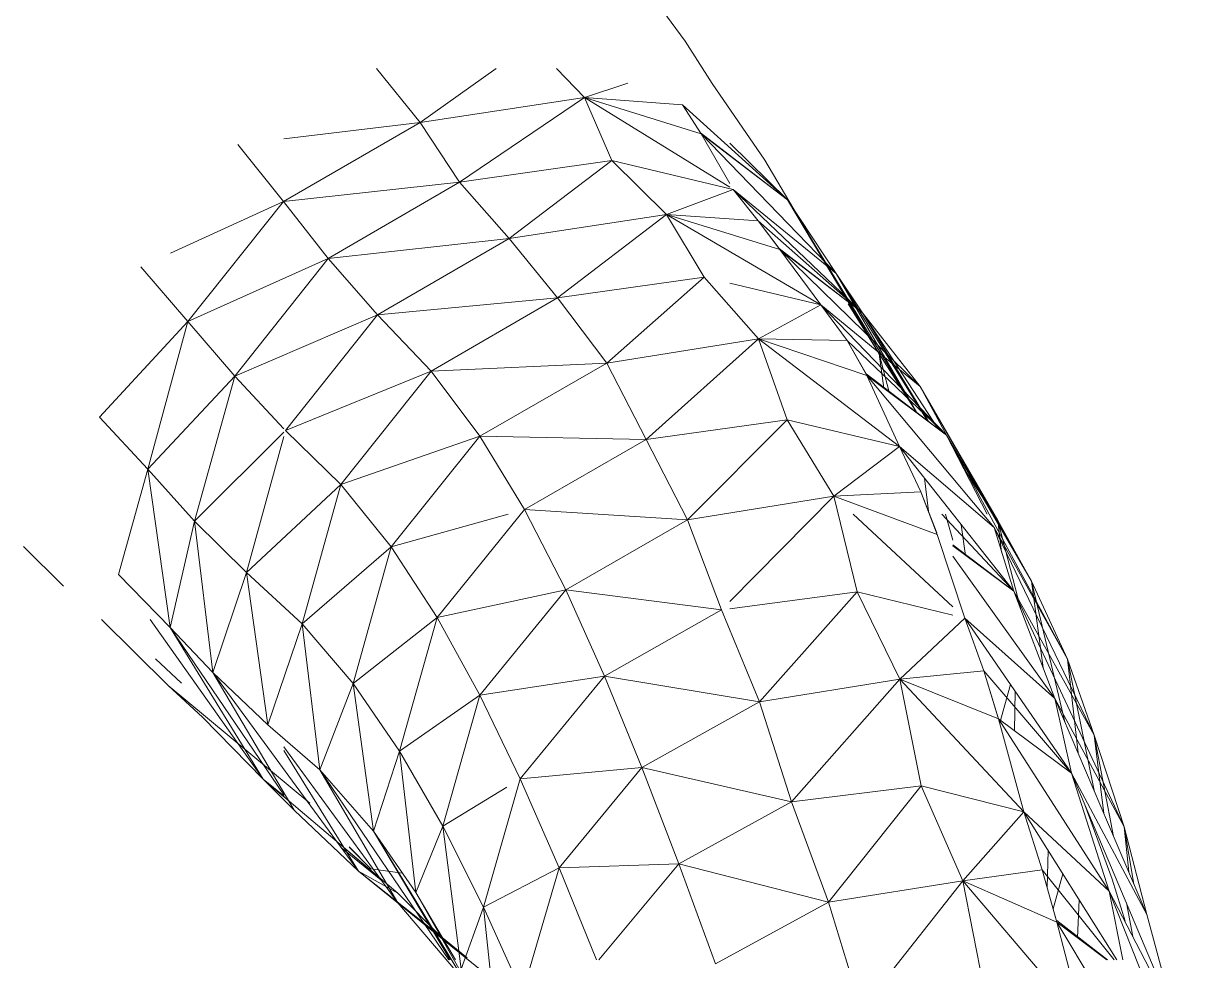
# Model space of a CAD drawing. Header units: millimetres. Extents: x -8591 to 7092, y -1621 to 14390.
# Drawn here: x -4462.06 to -4414.05, y 2594.61 to 2632.96 of the extents above; entities that cross this region are included whole.
import ezdxf

# ---------------------------------------------------------------- set-up
doc = ezdxf.new("R2010")
doc.units = ezdxf.units.MM
doc.layers.add('G-IMPT', color=8, linetype='Continuous', lineweight=9)
doc.layers.add('I-FURN', color=30, linetype='Continuous', lineweight=9)

# ---------------------------------------------------------------- blocks, each defined once
blk = doc.blocks.new('Artificial banana plant 1500mm - Family 4__C1-728657-Begane grond')
at = {"layer": 'G-IMPT'}
for p, q in [((-24.598, -21.384), (-22.218, -24.637)), ((-22.218, -24.637), (-21.118, -26.37)), ((-22.218, -24.637), (-21.118, -26.37)), ((-34.848, -25.751), (-33.068, -27.966)), ((-34.848, -25.751), (-33.068, -27.966)), ((-29.958, -25.751), (-33.068, -27.966)), ((-29.958, -25.751), (-33.068, -27.966)), ((-29.958, -25.751), (-33.068, -27.966)), ((-26.338, -26.946), (-27.484, -25.751)), ((-27.484, -25.751), (-26.338, -26.946)), ((-27.484, -25.751), (-26.338, -26.946)), ((-24.568, -26.354), (-26.338, -26.946)), ((-24.568, -26.354), (-26.338, -26.946)), ((-21.118, -26.37), (-18.958, -29.505)), ((-26.338, -26.946), (-33.068, -27.966)), ((-33.068, -27.966), (-26.338, -26.946)), ((-33.068, -27.966), (-26.338, -26.946)), ((-26.338, -26.946), (-31.458, -30.4)), ((-26.338, -26.946), (-31.458, -30.4)), ((-26.338, -26.946), (-31.458, -30.4)), ((-26.338, -26.946), (-20.392, -30.617)), ((-22.328, -27.237), (-26.338, -26.946)), ((-26.338, -26.946), (-21.568, -28.435)), ((-26.338, -26.946), (-20.392, -30.617)), ((-26.338, -26.946), (-25.218, -29.524)), ((-26.338, -26.946), (-25.218, -29.524)), ((-26.338, -26.946), (-20.392, -30.617)), ((-26.338, -26.946), (-22.328, -27.237)), ((-26.338, -26.946), (-21.568, -28.435)), ((-22.328, -27.237), (-21.568, -28.435)), ((-22.328, -27.237), (-21.598, -28.388)), ((-18.028, -31.133), (-22.328, -27.237)), ((-22.328, -27.237), (-21.568, -28.435)), ((-22.328, -27.237), (-21.598, -28.388)), ((-18.028, -31.133), (-22.328, -27.237)), ((-33.068, -27.966), (-38.658, -31.2)), ((-33.068, -27.966), (-38.658, -31.2)), ((-33.068, -27.966), (-38.658, -31.2)), ((-38.645, -28.64), (-33.068, -27.966)), ((-38.645, -28.64), (-33.068, -27.966)), ((-38.645, -28.64), (-33.068, -27.966)), ((-33.068, -27.966), (-31.458, -30.4)), ((-33.068, -27.966), (-31.458, -30.4)), ((-21.568, -28.435), (-21.598, -28.388)), ((-18.028, -31.133), (-21.598, -28.388)), ((-21.568, -28.435), (-21.598, -28.388)), ((-18.028, -31.133), (-21.598, -28.388)), ((-18.028, -31.133), (-21.568, -28.435)), ((-16.038, -34.148), (-21.568, -28.435)), ((-21.568, -28.435), (-20.392, -30.458)), ((-18.028, -31.133), (-21.568, -28.435)), ((-16.038, -34.148), (-21.568, -28.435)), ((-20.392, -30.458), (-21.568, -28.435)), ((-40.528, -28.867), (-38.658, -31.2)), ((-40.528, -28.867), (-38.658, -31.2)), ((-40.528, -28.867), (-38.658, -31.2)), ((-20.392, -28.81), (-18.028, -31.133)), ((-20.392, -28.81), (-18.028, -31.133)), ((-31.458, -30.4), (-25.218, -29.524)), ((-25.218, -29.524), (-31.458, -30.4)), ((-25.218, -29.524), (-31.458, -30.4)), ((-25.218, -29.524), (-29.418, -32.718)), ((-25.218, -29.524), (-29.418, -32.718)), ((-25.218, -29.524), (-29.418, -32.718)), ((-20.248, -30.707), (-25.218, -29.524)), ((-22.988, -31.728), (-25.218, -29.524)), ((-25.218, -29.524), (-20.248, -30.707)), ((-25.218, -29.524), (-22.988, -31.728)), ((-25.218, -29.524), (-20.248, -30.707)), ((-25.218, -29.524), (-22.988, -31.728)), ((-18.958, -29.505), (-14.278, -37.43)), ((-18.958, -29.505), (-14.278, -37.43)), ((-38.658, -31.2), (-31.458, -30.4)), ((-38.658, -31.2), (-31.458, -30.4)), ((-38.658, -31.2), (-31.458, -30.4)), ((-31.458, -30.4), (-36.828, -33.533)), ((-31.458, -30.4), (-36.828, -33.533)), ((-31.458, -30.4), (-36.828, -33.533)), ((-31.458, -30.4), (-29.418, -32.718)), ((-31.458, -30.4), (-29.418, -32.718)), ((-20.248, -30.707), (-22.988, -31.728)), ((-20.248, -30.707), (-22.988, -31.728)), ((-16.038, -34.148), (-20.248, -30.707)), ((-20.248, -30.707), (-14.958, -35.756)), ((-20.248, -30.707), (-19.228, -31.99)), ((-16.038, -34.148), (-20.248, -30.707)), ((-20.248, -30.707), (-14.958, -35.756)), ((-20.248, -30.707), (-19.228, -31.99)), ((-43.284, -33.315), (-38.658, -31.2)), ((-43.284, -33.315), (-38.658, -31.2)), ((-43.284, -33.315), (-38.658, -31.2)), ((-38.658, -31.2), (-42.578, -36.104)), ((-38.658, -31.2), (-42.578, -36.104)), ((-38.658, -31.2), (-42.578, -36.104)), ((-38.658, -31.2), (-36.828, -33.533)), ((-38.658, -31.2), (-36.828, -33.533)), ((-38.658, -31.2), (-36.828, -33.533)), ((-18.028, -31.133), (-12.748, -39.816)), ((-18.028, -31.133), (-16.038, -34.148)), ((-14.278, -37.43), (-18.028, -31.133)), ((-12.748, -39.816), (-18.028, -31.133)), ((-18.028, -31.133), (-16.038, -34.148)), ((-18.028, -31.133), (-16.038, -34.148)), ((-18.028, -31.133), (-14.278, -37.43)), ((-12.748, -39.816), (-18.028, -31.133)), ((-22.988, -31.728), (-29.418, -32.718)), ((-29.418, -32.718), (-22.988, -31.728)), ((-29.418, -32.718), (-22.988, -31.728)), ((-22.988, -31.728), (-27.438, -35.136)), ((-22.988, -31.728), (-27.438, -35.136)), ((-22.988, -31.728), (-27.438, -35.136)), ((-22.988, -31.728), (-16.668, -35.428)), ((-19.228, -31.99), (-22.988, -31.728)), ((-22.988, -31.728), (-18.338, -33.163)), ((-22.988, -31.728), (-16.668, -35.428)), ((-22.988, -31.728), (-21.448, -34.291)), ((-22.988, -31.728), (-21.448, -34.291)), ((-22.988, -31.728), (-16.668, -35.428)), ((-22.988, -31.728), (-19.228, -31.99)), ((-22.988, -31.728), (-18.338, -33.163)), ((-19.228, -31.99), (-18.338, -33.163)), ((-19.228, -31.99), (-18.378, -33.117)), ((-14.958, -35.756), (-19.228, -31.99)), ((-19.228, -31.99), (-18.338, -33.163)), ((-19.228, -31.99), (-18.378, -33.117)), ((-14.958, -35.756), (-19.228, -31.99)), ((-36.828, -33.533), (-29.418, -32.718)), ((-36.828, -33.533), (-29.418, -32.718)), ((-36.828, -33.533), (-29.418, -32.718)), ((-29.418, -32.718), (-34.808, -35.838)), ((-29.418, -32.718), (-34.808, -35.838)), ((-29.418, -32.718), (-34.808, -35.838)), ((-29.418, -32.718), (-27.438, -35.136)), ((-29.418, -32.718), (-27.438, -35.136)), ((-18.338, -33.163), (-18.378, -33.117)), ((-14.958, -35.756), (-18.378, -33.117)), ((-18.338, -33.163), (-18.378, -33.117)), ((-14.958, -35.756), (-18.378, -33.117)), ((-42.578, -36.104), (-36.828, -33.533)), ((-42.578, -36.104), (-36.828, -33.533)), ((-42.578, -36.104), (-36.828, -33.533)), ((-36.828, -33.533), (-40.658, -38.349)), ((-36.828, -33.533), (-40.658, -38.349)), ((-36.828, -33.533), (-40.658, -38.349)), ((-36.828, -33.533), (-34.808, -35.838)), ((-36.828, -33.533), (-34.808, -35.838)), ((-36.828, -33.533), (-34.808, -35.838)), ((-14.958, -35.756), (-18.338, -33.163)), ((-12.598, -38.767), (-18.338, -33.163)), ((-18.338, -33.163), (-16.668, -35.428)), ((-16.668, -35.428), (-18.338, -33.163)), ((-14.958, -35.756), (-18.338, -33.163)), ((-12.598, -38.767), (-18.338, -33.163)), ((-44.498, -33.871), (-42.578, -36.104)), ((-44.498, -33.871), (-42.578, -36.104)), ((-44.498, -33.871), (-42.578, -36.104)), ((-27.438, -35.136), (-21.448, -34.291)), ((-21.448, -34.291), (-27.438, -35.136)), ((-21.448, -34.291), (-27.438, -35.136)), ((-21.448, -34.291), (-25.428, -37.813)), ((-21.448, -34.291), (-25.428, -37.813)), ((-21.448, -34.291), (-25.428, -37.813)), ((-19.218, -36.82), (-21.448, -34.291)), ((-21.448, -34.291), (-19.218, -36.82)), ((-21.448, -34.291), (-19.218, -36.82)), ((-16.668, -35.428), (-20.392, -34.542)), ((-20.392, -34.542), (-16.668, -35.428)), ((-20.392, -34.542), (-16.668, -35.428)), ((-12.748, -39.816), (-16.038, -34.148)), ((-16.038, -34.148), (-14.958, -35.756)), ((-16.038, -34.148), (-12.303, -40.171)), ((-12.748, -39.816), (-16.038, -34.148)), ((-16.038, -34.148), (-14.958, -35.756)), ((-12.748, -39.816), (-16.038, -34.148)), ((-16.038, -34.148), (-12.303, -40.171)), ((-34.808, -35.838), (-27.438, -35.136)), ((-34.808, -35.838), (-27.438, -35.136)), ((-34.808, -35.838), (-27.438, -35.136)), ((-27.438, -35.136), (-32.618, -38.148)), ((-27.438, -35.136), (-32.618, -38.148)), ((-27.438, -35.136), (-32.618, -38.148)), ((-27.438, -35.136), (-25.428, -37.813)), ((-27.438, -35.136), (-25.428, -37.813)), ((-16.668, -35.428), (-19.218, -36.82)), ((-16.668, -35.428), (-19.218, -36.82)), ((-12.598, -38.767), (-16.668, -35.428)), ((-16.668, -35.428), (-11.518, -40.76)), ((-16.668, -35.428), (-15.588, -36.88)), ((-16.668, -35.428), (-12.598, -38.767)), ((-16.668, -35.428), (-11.518, -40.76)), ((-16.668, -35.428), (-15.588, -36.88)), ((-15.548, -35.388), (-14.278, -37.43)), ((-15.548, -35.388), (-14.278, -37.43)), ((-40.658, -38.349), (-34.808, -35.838)), ((-40.658, -38.349), (-34.808, -35.838)), ((-40.658, -38.349), (-34.808, -35.838)), ((-34.808, -35.838), (-38.578, -40.567)), ((-34.808, -35.838), (-38.578, -40.567)), ((-34.808, -35.838), (-38.578, -40.567)), ((-34.808, -35.838), (-32.618, -38.148)), ((-34.808, -35.838), (-32.618, -38.148)), ((-34.808, -35.838), (-32.618, -38.148)), ((-14.958, -35.756), (-12.598, -38.767)), ((-12.261, -40.202), (-14.958, -35.756)), ((-14.958, -35.756), (-11.869, -40.496)), ((-14.958, -35.756), (-12.598, -38.767)), ((-12.261, -40.202), (-14.958, -35.756)), ((-14.958, -35.756), (-11.869, -40.496)), ((-46.188, -40.026), (-42.578, -36.104)), ((-46.188, -40.026), (-42.578, -36.104)), ((-42.578, -36.104), (-44.218, -42.15)), ((-42.578, -36.104), (-44.218, -42.15)), ((-42.578, -36.104), (-40.658, -38.349)), ((-42.578, -36.104), (-40.658, -38.349)), ((-42.578, -36.104), (-40.658, -38.349)), ((-19.218, -36.82), (-25.428, -37.813)), ((-25.428, -37.813), (-19.218, -36.82)), ((-25.428, -37.813), (-19.218, -36.82)), ((-19.218, -36.82), (-23.818, -40.939)), ((-19.218, -36.82), (-23.818, -40.939)), ((-19.218, -36.82), (-23.818, -40.939)), ((-19.218, -36.82), (-13.448, -41.23)), ((-15.588, -36.88), (-19.218, -36.82)), ((-19.218, -36.82), (-14.778, -38.313)), ((-19.218, -36.82), (-13.448, -41.23)), ((-19.218, -36.82), (-18.048, -40.136)), ((-19.218, -36.82), (-18.048, -40.136)), ((-19.218, -36.82), (-13.448, -41.23)), ((-19.218, -36.82), (-15.588, -36.88)), ((-19.218, -36.82), (-14.778, -38.313)), ((-11.518, -40.76), (-15.588, -36.88)), ((-15.588, -36.88), (-14.778, -38.313)), ((-15.588, -36.88), (-14.808, -38.254)), ((-11.518, -40.76), (-15.588, -36.88)), ((-15.588, -36.88), (-14.778, -38.313)), ((-15.588, -36.88), (-14.808, -38.254)), ((-14.086, -38.832), (-14.278, -37.43)), ((-14.278, -37.43), (-13.864, -38.999)), ((-14.278, -37.43), (-12.748, -39.816)), ((-14.086, -38.832), (-14.278, -37.43)), ((-13.864, -38.999), (-14.278, -37.43)), ((-12.748, -39.816), (-14.278, -37.43)), ((-32.618, -38.148), (-25.428, -37.813)), ((-32.618, -38.148), (-25.428, -37.813)), ((-32.618, -38.148), (-25.428, -37.813)), ((-25.428, -37.813), (-30.618, -40.807)), ((-25.428, -37.813), (-30.618, -40.807)), ((-25.428, -37.813), (-30.618, -40.807)), ((-25.428, -37.813), (-23.818, -40.939)), ((-25.428, -37.813), (-23.818, -40.939)), ((-44.218, -42.15), (-40.658, -38.349)), ((-40.658, -38.349), (-44.218, -42.15)), ((-40.658, -38.349), (-44.218, -42.15)), ((-40.658, -38.349), (-42.298, -44.274)), ((-40.658, -38.349), (-42.298, -44.274)), ((-40.658, -38.349), (-42.298, -44.274)), ((-40.658, -38.349), (-38.645, -40.495)), ((-40.658, -38.349), (-38.645, -40.495)), ((-40.658, -38.349), (-38.645, -40.495)), ((-38.578, -40.567), (-32.618, -38.148)), ((-38.578, -40.567), (-32.618, -38.148)), ((-38.578, -40.567), (-32.618, -38.148)), ((-32.618, -38.148), (-36.318, -42.779)), ((-32.618, -38.148), (-36.318, -42.779)), ((-32.618, -38.148), (-36.318, -42.779)), ((-32.618, -38.148), (-30.618, -40.807)), ((-32.618, -38.148), (-30.618, -40.807)), ((-32.618, -38.148), (-30.618, -40.807)), ((-11.518, -40.76), (-14.808, -38.254)), ((-11.518, -40.76), (-14.808, -38.254)), ((-11.518, -40.76), (-14.778, -38.313)), ((-9.578, -44.544), (-14.778, -38.313)), ((-14.778, -38.313), (-13.448, -41.23)), ((-13.448, -41.23), (-14.778, -38.313)), ((-11.518, -40.76), (-14.778, -38.313)), ((-9.578, -44.544), (-14.778, -38.313)), ((-9.418, -44.258), (-12.598, -38.767)), ((-12.598, -38.767), (-8.038, -46.733)), ((-12.598, -38.767), (-11.518, -40.76)), ((-9.418, -44.258), (-12.598, -38.767)), ((-12.598, -38.767), (-8.038, -46.733)), ((-12.598, -38.767), (-11.518, -40.76)), ((-46.188, -40.026), (-44.218, -42.15)), ((-46.188, -40.026), (-44.218, -42.15)), ((-23.818, -40.939), (-18.048, -40.136)), ((-18.048, -40.136), (-23.818, -40.939)), ((-18.048, -40.136), (-23.818, -40.939)), ((-18.048, -40.136), (-22.118, -44.232)), ((-18.048, -40.136), (-22.118, -44.232)), ((-18.048, -40.136), (-22.118, -44.232)), ((-13.448, -41.23), (-18.048, -40.136)), ((-16.128, -43.256), (-18.048, -40.136)), ((-18.048, -40.136), (-13.448, -41.23)), ((-18.048, -40.136), (-16.128, -43.256)), ((-18.048, -40.136), (-13.448, -41.23)), ((-18.048, -40.136), (-16.128, -43.256)), ((-42.298, -44.274), (-38.645, -40.634)), ((-42.298, -44.274), (-38.645, -40.634)), ((-38.645, -40.811), (-40.178, -46.383)), ((-38.645, -40.811), (-40.178, -46.383)), ((-38.578, -40.567), (-36.318, -42.779)), ((-38.578, -40.567), (-36.318, -42.779)), ((-38.578, -40.567), (-36.318, -42.779)), ((-36.318, -42.779), (-30.618, -40.807)), ((-36.318, -42.779), (-30.618, -40.807)), ((-36.318, -42.779), (-30.618, -40.807)), ((-30.618, -40.807), (-34.248, -45.334)), ((-30.618, -40.807), (-34.248, -45.334)), ((-30.618, -40.807), (-34.248, -45.334)), ((-30.618, -40.807), (-23.818, -40.939)), ((-30.618, -40.807), (-28.798, -43.801)), ((-30.618, -40.807), (-23.818, -40.939)), ((-30.618, -40.807), (-28.798, -43.801)), ((-30.618, -40.807), (-23.818, -40.939)), ((-30.618, -40.807), (-28.798, -43.801)), ((-8.038, -46.733), (-11.518, -40.76)), ((-11.518, -40.76), (-6.568, -49.921)), ((-11.518, -40.76), (-9.863, -43.988)), ((-8.038, -46.733), (-11.518, -40.76)), ((-11.518, -40.76), (-6.568, -49.921)), ((-11.518, -40.76), (-9.863, -43.988)), ((-23.818, -40.939), (-28.798, -43.801)), ((-23.818, -40.939), (-28.798, -43.801)), ((-23.818, -40.939), (-28.798, -43.801)), ((-23.818, -40.939), (-22.118, -44.232)), ((-23.818, -40.939), (-22.118, -44.232)), ((-13.448, -41.23), (-16.128, -43.256)), ((-13.448, -41.23), (-16.128, -43.256)), ((-9.578, -44.544), (-13.448, -41.23)), ((-13.448, -41.23), (-8.768, -47.144)), ((-13.448, -41.23), (-12.568, -43.082)), ((-13.448, -41.23), (-9.578, -44.544)), ((-13.448, -41.23), (-8.768, -47.144)), ((-13.448, -41.23), (-12.568, -43.082)), ((-45.408, -46.46), (-44.218, -42.15)), ((-45.408, -46.46), (-44.218, -42.15)), ((-44.218, -42.15), (-42.298, -44.274)), ((-44.218, -42.15), (-43.298, -48.63)), ((-42.298, -44.274), (-44.218, -42.15)), ((-43.298, -48.63), (-44.218, -42.15)), ((-42.298, -44.274), (-44.218, -42.15)), ((-10.856, -42.05), (-9.418, -44.258)), ((-10.856, -42.05), (-9.418, -44.258)), ((-12.265, -43.87), (-12.426, -42.522)), ((-12.265, -43.87), (-12.426, -42.522)), ((-40.178, -46.383), (-36.318, -42.779)), ((-36.318, -42.779), (-40.178, -46.383)), ((-36.318, -42.779), (-37.898, -48.483)), ((-36.318, -42.779), (-37.898, -48.483)), ((-36.318, -42.779), (-34.248, -45.334)), ((-36.318, -42.779), (-34.248, -45.334)), ((-36.318, -42.779), (-34.248, -45.334)), ((-12.568, -43.082), (-16.128, -43.256)), ((-16.128, -43.256), (-12.568, -43.082)), ((-12.568, -43.082), (-11.898, -44.825)), ((-12.568, -43.082), (-11.918, -44.754)), ((-12.568, -43.082), (-11.898, -44.825)), ((-12.568, -43.082), (-11.918, -44.754)), ((-16.128, -43.256), (-22.118, -44.232)), ((-22.118, -44.232), (-16.128, -43.256)), ((-22.118, -44.232), (-16.128, -43.256)), ((-16.128, -43.256), (-20.392, -47.574)), ((-16.128, -43.256), (-20.392, -47.574)), ((-16.128, -43.256), (-20.392, -47.574)), ((-16.128, -43.256), (-11.898, -44.825)), ((-16.128, -43.256), (-15.178, -47.176)), ((-16.128, -43.256), (-15.178, -47.176)), ((-16.128, -43.256), (-11.898, -44.825)), ((-34.248, -45.334), (-29.464, -43.988)), ((-34.248, -45.334), (-29.464, -43.988)), ((-34.248, -45.334), (-29.464, -43.988)), ((-28.798, -43.801), (-32.368, -48.223)), ((-28.798, -43.801), (-32.368, -48.223)), ((-28.798, -43.801), (-32.368, -48.223)), ((-28.798, -43.801), (-22.118, -44.232)), ((-28.798, -43.801), (-27.108, -47.084)), ((-28.798, -43.801), (-22.118, -44.232)), ((-28.798, -43.801), (-27.108, -47.084)), ((-28.798, -43.801), (-22.118, -44.232)), ((-28.798, -43.801), (-27.108, -47.084)), ((-15.343, -43.988), (-11.266, -47.791)), ((-15.343, -43.988), (-11.266, -47.791)), ((-15.343, -43.988), (-11.266, -47.791)), ((-8.768, -47.144), (-11.72, -43.988)), ((-8.768, -47.144), (-11.72, -43.988)), ((-11.567, -43.988), (-11.266, -45.053)), ((-11.567, -43.988), (-11.266, -45.053)), ((-9.624, -43.988), (-9.418, -44.258)), ((-9.624, -43.988), (-9.418, -44.258)), ((-43.298, -48.63), (-42.298, -44.274)), ((-43.298, -48.63), (-42.298, -44.274)), ((-42.298, -44.274), (-41.548, -50.468)), ((-42.298, -44.274), (-40.178, -46.383)), ((-42.298, -44.274), (-41.548, -50.468)), ((-42.298, -44.274), (-40.178, -46.383)), ((-22.118, -44.232), (-27.108, -47.084)), ((-22.118, -44.232), (-27.108, -47.084)), ((-22.118, -44.232), (-27.108, -47.084)), ((-22.118, -44.232), (-20.728, -47.914)), ((-22.118, -44.232), (-20.728, -47.914)), ((-10.742, -45.681), (-10.916, -44.429)), ((-10.742, -45.681), (-10.916, -44.429)), ((-6.568, -49.921), (-9.578, -44.544)), ((-9.578, -44.544), (-5.478, -53.035)), ((-9.578, -44.544), (-8.768, -47.144)), ((-6.568, -49.921), (-9.578, -44.544)), ((-9.578, -44.544), (-5.478, -53.035)), ((-9.578, -44.544), (-8.768, -47.144)), ((-9.418, -44.258), (-8.038, -46.733)), ((-9.265, -45.548), (-9.418, -44.258)), ((-9.418, -44.258), (-8.499, -47.846)), ((-9.418, -44.258), (-8.038, -46.733)), ((-9.265, -45.548), (-9.418, -44.258)), ((-8.499, -47.846), (-9.418, -44.258)), ((-11.898, -44.825), (-10.778, -48.247)), ((-10.778, -48.247), (-11.898, -44.825)), ((-47.658, -46.944), (-49.304, -45.318)), ((-37.898, -48.483), (-34.248, -45.334)), ((-34.248, -45.334), (-37.898, -48.483)), ((-34.248, -45.334), (-35.808, -50.924)), ((-34.248, -45.334), (-35.808, -50.924)), ((-34.248, -45.334), (-32.368, -48.223)), ((-34.248, -45.334), (-32.368, -48.223)), ((-34.248, -45.334), (-32.368, -48.223)), ((-8.768, -47.144), (-11.266, -45.248)), ((-8.768, -47.144), (-11.266, -45.248)), ((-8.768, -47.144), (-11.266, -45.293)), ((-8.768, -47.144), (-11.266, -45.293)), ((-7.088, -51.532), (-11.266, -45.706)), ((-7.088, -51.532), (-11.266, -45.706)), ((-45.408, -46.46), (-43.298, -48.63)), ((-45.408, -46.46), (-43.298, -48.63)), ((-45.408, -46.46), (-43.298, -48.63)), ((-41.548, -50.468), (-40.178, -46.383)), ((-41.548, -50.468), (-40.178, -46.383)), ((-40.178, -46.383), (-39.298, -52.617)), ((-40.178, -46.383), (-37.898, -48.483)), ((-39.298, -52.617), (-40.178, -46.383)), ((-40.178, -46.383), (-37.898, -48.483)), ((-8.038, -46.733), (-6.568, -49.921)), ((-7.564, -50.288), (-8.038, -46.733)), ((-8.038, -46.733), (-6.68, -52.489)), ((-8.038, -46.733), (-6.568, -49.921)), ((-7.564, -50.288), (-8.038, -46.733)), ((-6.68, -52.489), (-8.038, -46.733)), ((-32.368, -48.223), (-27.108, -47.084)), ((-32.368, -48.223), (-27.108, -47.084)), ((-32.368, -48.223), (-27.108, -47.084)), ((-27.108, -47.084), (-30.618, -51.399)), ((-27.108, -47.084), (-30.618, -51.399)), ((-27.108, -47.084), (-30.618, -51.399)), ((-27.108, -47.084), (-20.728, -47.914)), ((-27.108, -47.084), (-25.518, -50.617)), ((-27.108, -47.084), (-20.728, -47.914)), ((-27.108, -47.084), (-25.518, -50.617)), ((-27.108, -47.084), (-20.728, -47.914)), ((-27.108, -47.084), (-25.518, -50.617)), ((-20.392, -47.869), (-15.178, -47.176)), ((-15.178, -47.176), (-20.392, -47.869)), ((-15.178, -47.176), (-20.392, -47.869)), ((-15.178, -47.176), (-19.178, -51.671)), ((-15.178, -47.176), (-19.178, -51.671)), ((-15.178, -47.176), (-19.178, -51.671)), ((-11.266, -48.128), (-15.178, -47.176)), ((-13.428, -50.74), (-15.178, -47.176)), ((-15.178, -47.176), (-11.266, -48.128)), ((-15.178, -47.176), (-13.428, -50.74)), ((-15.178, -47.176), (-11.266, -48.128)), ((-15.178, -47.176), (-13.428, -50.74)), ((-5.478, -53.035), (-8.768, -47.144)), ((-8.768, -47.144), (-4.248, -56.794)), ((-8.768, -47.144), (-7.088, -51.532)), ((-5.478, -53.035), (-8.768, -47.144)), ((-8.768, -47.144), (-4.248, -56.794)), ((-8.768, -47.144), (-7.088, -51.532)), ((-20.728, -47.914), (-25.518, -50.617)), ((-20.728, -47.914), (-25.518, -50.617)), ((-20.728, -47.914), (-25.518, -50.617)), ((-20.728, -47.914), (-19.178, -51.671)), ((-20.728, -47.914), (-19.178, -51.671)), ((-46.108, -48.308), (-43.378, -51.008)), ((-46.108, -48.308), (-43.378, -51.008)), ((-44.111, -48.299), (-39.498, -54.844)), ((-44.111, -48.299), (-39.498, -54.844)), ((-44.111, -48.299), (-39.498, -54.844)), ((-39.298, -52.617), (-37.898, -48.483)), ((-39.298, -52.617), (-37.898, -48.483)), ((-37.898, -48.483), (-37.178, -54.457)), ((-37.898, -48.483), (-35.808, -50.924)), ((-37.178, -54.457), (-37.898, -48.483)), ((-37.898, -48.483), (-35.808, -50.924)), ((-35.808, -50.924), (-32.368, -48.223)), ((-32.368, -48.223), (-35.808, -50.924)), ((-32.368, -48.223), (-33.908, -53.699)), ((-32.368, -48.223), (-33.908, -53.699)), ((-32.368, -48.223), (-30.618, -51.399)), ((-32.368, -48.223), (-30.618, -51.399)), ((-32.368, -48.223), (-30.618, -51.399)), ((-10.778, -48.247), (-13.428, -50.74)), ((-10.778, -48.247), (-13.428, -50.74)), ((-7.088, -51.532), (-10.778, -48.247)), ((-10.778, -48.247), (-6.408, -54.586)), ((-10.778, -48.247), (-9.988, -50.398)), ((-10.778, -48.247), (-7.088, -51.532)), ((-10.778, -48.247), (-6.408, -54.586)), ((-10.778, -48.247), (-9.988, -50.398)), ((-39.498, -54.844), (-43.298, -48.63)), ((-43.298, -48.63), (-38.645, -55.477)), ((-43.298, -48.63), (-41.548, -50.468)), ((-39.498, -54.844), (-43.298, -48.63)), ((-43.298, -48.63), (-38.645, -55.477)), ((-43.298, -48.63), (-41.548, -50.468)), ((-39.498, -54.844), (-43.298, -48.63)), ((-43.298, -48.63), (-38.645, -55.477)), ((-43.298, -48.63), (-41.548, -50.468)), ((-43.898, -49.909), (-42.828, -50.907)), ((-6.568, -49.921), (-5.478, -53.035)), ((-6.137, -53.763), (-6.568, -49.921)), ((-6.568, -49.921), (-5.48, -55.305)), ((-6.568, -49.921), (-5.478, -53.035)), ((-6.137, -53.763), (-6.568, -49.921)), ((-5.48, -55.305), (-6.568, -49.921)), ((-9.988, -50.398), (-13.428, -50.74)), ((-13.428, -50.74), (-9.988, -50.398)), ((-9.988, -50.398), (-9.388, -52.372)), ((-9.988, -50.398), (-9.418, -52.294)), ((-6.408, -54.586), (-9.988, -50.398)), ((-9.988, -50.398), (-9.388, -52.372)), ((-9.988, -50.398), (-9.418, -52.294)), ((-6.408, -54.586), (-9.988, -50.398)), ((-38.218, -56.106), (-41.548, -50.468)), ((-41.548, -50.468), (-35.588, -58.603)), ((-41.548, -50.468), (-39.298, -52.617)), ((-38.218, -56.106), (-41.548, -50.468)), ((-41.548, -50.468), (-35.588, -58.603)), ((-41.548, -50.468), (-39.298, -52.617)), ((-38.218, -56.106), (-41.548, -50.468)), ((-41.548, -50.468), (-35.588, -58.603)), ((-41.548, -50.468), (-39.298, -52.617)), ((-30.618, -51.399), (-25.518, -50.617)), ((-30.618, -51.399), (-25.518, -50.617)), ((-30.618, -51.399), (-25.518, -50.617)), ((-25.518, -50.617), (-28.968, -54.826)), ((-25.518, -50.617), (-28.968, -54.826)), ((-25.518, -50.617), (-28.968, -54.826)), ((-25.518, -50.617), (-19.178, -51.671)), ((-25.518, -50.617), (-23.988, -54.367)), ((-25.518, -50.617), (-19.178, -51.671)), ((-25.518, -50.617), (-23.988, -54.367)), ((-25.518, -50.617), (-19.178, -51.671)), ((-25.518, -50.617), (-23.988, -54.367)), ((-13.428, -50.74), (-19.178, -51.671)), ((-19.178, -51.671), (-13.428, -50.74)), ((-19.178, -51.671), (-13.428, -50.74)), ((-13.428, -50.74), (-17.868, -55.768)), ((-13.428, -50.74), (-17.868, -55.768)), ((-13.428, -50.74), (-17.868, -55.768)), ((-13.428, -50.74), (-8.358, -56.169)), ((-13.428, -50.74), (-9.388, -52.372)), ((-13.428, -50.74), (-8.358, -56.169)), ((-13.428, -50.74), (-12.558, -55.109)), ((-13.428, -50.74), (-12.558, -55.109)), ((-13.428, -50.74), (-8.358, -56.169)), ((-13.428, -50.74), (-9.388, -52.372)), ((-43.378, -51.008), (-37.588, -55.825)), ((-43.378, -51.008), (-41.978, -52.3)), ((-37.178, -54.457), (-35.808, -50.924)), ((-37.178, -54.457), (-35.808, -50.924)), ((-35.808, -50.924), (-34.978, -56.965)), ((-35.808, -50.924), (-33.908, -53.699)), ((-34.978, -56.965), (-35.808, -50.924)), ((-35.808, -50.924), (-33.908, -53.699)), ((-9.343, -52.539), (-8.906, -50.962)), ((-9.343, -52.539), (-8.906, -50.962)), ((-9.343, -52.539), (-8.906, -50.962)), ((-8.718, -51.235), (-8.734, -52.858)), ((-8.718, -51.235), (-8.734, -52.858)), ((-8.718, -51.235), (-8.734, -52.858)), ((-33.908, -53.699), (-30.618, -51.399)), ((-30.618, -51.399), (-33.908, -53.699)), ((-30.618, -51.399), (-32.138, -56.762)), ((-30.618, -51.399), (-32.138, -56.762)), ((-30.618, -51.399), (-28.968, -54.826)), ((-30.618, -51.399), (-28.968, -54.826)), ((-30.618, -51.399), (-28.968, -54.826)), ((-19.178, -51.671), (-23.988, -54.367)), ((-19.178, -51.671), (-23.988, -54.367)), ((-19.178, -51.671), (-23.988, -54.367)), ((-19.178, -51.671), (-17.868, -55.768)), ((-19.178, -51.671), (-17.868, -55.768)), ((-4.248, -56.794), (-7.088, -51.532)), ((-7.088, -51.532), (-3.318, -60.38)), ((-7.088, -51.532), (-6.408, -54.586)), ((-4.248, -56.794), (-7.088, -51.532)), ((-7.088, -51.532), (-3.318, -60.38)), ((-7.088, -51.532), (-6.408, -54.586)), ((-41.978, -52.3), (-39.498, -54.844)), ((-41.978, -52.3), (-39.498, -54.844)), ((-9.388, -52.372), (-9.418, -52.294)), ((-9.388, -52.372), (-9.418, -52.294)), ((-39.298, -52.617), (-37.178, -54.457)), ((-39.298, -52.617), (-37.178, -54.457)), ((-39.298, -52.617), (-37.178, -54.457)), ((-6.408, -54.586), (-9.388, -52.372)), ((-4.858, -59.419), (-9.388, -52.372)), ((-9.388, -52.372), (-8.358, -56.169)), ((-8.358, -56.169), (-9.388, -52.372)), ((-6.408, -54.586), (-9.388, -52.372)), ((-4.858, -59.419), (-9.388, -52.372)), ((-5.478, -53.035), (-4.248, -56.794)), ((-5.081, -56.243), (-5.478, -53.035)), ((-5.478, -53.035), (-4.681, -57.181)), ((-5.478, -53.035), (-4.248, -56.794)), ((-5.081, -56.243), (-5.478, -53.035)), ((-4.681, -57.181), (-5.478, -53.035)), ((-38.645, -53.51), (-33.978, -59.902)), ((-38.645, -53.51), (-33.978, -59.902)), ((-38.645, -53.51), (-33.978, -59.902)), ((-35.588, -58.603), (-38.645, -53.67)), ((-35.588, -58.603), (-38.645, -53.67)), ((-35.588, -58.603), (-38.645, -53.67)), ((-34.978, -56.965), (-33.908, -53.699)), ((-34.978, -56.965), (-33.908, -53.699)), ((-33.908, -53.699), (-33.248, -59.476)), ((-33.908, -53.699), (-32.138, -56.762)), ((-33.248, -59.476), (-33.908, -53.699)), ((-33.908, -53.699), (-32.138, -56.762)), ((-33.978, -59.902), (-37.178, -54.457)), ((-37.178, -54.457), (-31.887, -62.225)), ((-37.178, -54.457), (-34.978, -56.965)), ((-33.978, -59.902), (-37.178, -54.457)), ((-37.178, -54.457), (-31.887, -62.225)), ((-37.178, -54.457), (-34.978, -56.965)), ((-33.978, -59.902), (-37.178, -54.457)), ((-37.178, -54.457), (-31.887, -62.225)), ((-37.178, -54.457), (-34.978, -56.965)), ((-28.968, -54.826), (-23.988, -54.367)), ((-28.968, -54.826), (-23.988, -54.367)), ((-28.968, -54.826), (-23.988, -54.367)), ((-23.988, -54.367), (-27.378, -58.469)), ((-23.988, -54.367), (-27.378, -58.469)), ((-23.988, -54.367), (-27.378, -58.469)), ((-23.988, -54.367), (-17.868, -55.768)), ((-23.988, -54.367), (-22.478, -58.304)), ((-23.988, -54.367), (-17.868, -55.768)), ((-23.988, -54.367), (-22.478, -58.304)), ((-23.988, -54.367), (-17.868, -55.768)), ((-23.988, -54.367), (-22.478, -58.304)), ((-3.318, -60.38), (-6.408, -54.586)), ((-6.408, -54.586), (-2.188, -64.554)), ((-6.408, -54.586), (-4.858, -59.419)), ((-3.318, -60.38), (-6.408, -54.586)), ((-6.408, -54.586), (-2.188, -64.554)), ((-6.408, -54.586), (-4.858, -59.419)), ((-39.498, -54.844), (-38.645, -55.685)), ((-39.498, -54.844), (-38.645, -55.565)), ((-39.498, -54.844), (-38.645, -55.514)), ((-39.498, -54.844), (-38.645, -55.554)), ((-39.498, -54.844), (-38.645, -55.565)), ((-39.498, -54.844), (-38.645, -55.685)), ((-39.498, -54.844), (-33.978, -59.509)), ((-39.498, -54.844), (-38.218, -56.106)), ((-38.645, -55.514), (-39.498, -54.844)), ((-39.498, -54.844), (-38.645, -55.554)), ((-32.138, -56.762), (-29.519, -55.162)), ((-29.519, -55.162), (-32.138, -56.762)), ((-28.968, -54.826), (-30.478, -60.076)), ((-28.968, -54.826), (-30.478, -60.076)), ((-28.968, -54.826), (-27.378, -58.469)), ((-28.968, -54.826), (-27.378, -58.469)), ((-28.968, -54.826), (-27.378, -58.469)), ((-17.868, -55.768), (-12.558, -55.109)), ((-12.558, -55.109), (-17.868, -55.768)), ((-12.558, -55.109), (-17.868, -55.768)), ((-12.558, -55.109), (-16.358, -59.866)), ((-12.558, -55.109), (-16.358, -59.866)), ((-12.558, -55.109), (-16.358, -59.866)), ((-8.358, -56.169), (-12.558, -55.109)), ((-10.858, -59.001), (-12.558, -55.109)), ((-12.558, -55.109), (-8.358, -56.169)), ((-12.558, -55.109), (-10.858, -59.001)), ((-12.558, -55.109), (-8.358, -56.169)), ((-12.558, -55.109), (-10.858, -59.001)), ((-38.218, -56.106), (-35.588, -58.603)), ((-38.218, -56.106), (-35.588, -58.603)), ((-17.868, -55.768), (-22.478, -58.304)), ((-17.868, -55.768), (-22.478, -58.304)), ((-17.868, -55.768), (-22.478, -58.304)), ((-17.868, -55.768), (-16.358, -59.866)), ((-17.868, -55.768), (-16.358, -59.866)), ((-8.358, -56.169), (-10.858, -59.001)), ((-8.358, -56.169), (-10.858, -59.001)), ((-4.858, -59.419), (-8.358, -56.169)), ((-8.358, -56.169), (-4.553, -62.225)), ((-8.358, -56.169), (-7.608, -58.543)), ((-8.358, -56.169), (-7.608, -58.543)), ((-8.358, -56.169), (-4.858, -59.419)), ((-8.358, -56.169), (-4.553, -62.225)), ((-5.854, -55.894), (-4.748, -58.929)), ((-5.854, -55.894), (-4.748, -58.929)), ((-5.854, -55.894), (-4.748, -58.929)), ((-31.835, -62.225), (-34.978, -56.965)), ((-34.978, -56.965), (-30.7, -64.012)), ((-34.978, -56.965), (-33.248, -59.476)), ((-31.835, -62.225), (-34.978, -56.965)), ((-34.978, -56.965), (-30.7, -64.012)), ((-34.978, -56.965), (-33.248, -59.476)), ((-31.835, -62.225), (-34.978, -56.965)), ((-34.978, -56.965), (-30.7, -64.012)), ((-34.978, -56.965), (-33.248, -59.476)), ((-33.248, -59.476), (-32.138, -56.762)), ((-33.248, -59.476), (-32.138, -56.762)), ((-32.138, -56.762), (-31.388, -62.618)), ((-32.138, -56.762), (-30.478, -60.076)), ((-31.388, -62.618), (-32.138, -56.762)), ((-32.138, -56.762), (-30.478, -60.076)), ((-4.248, -56.794), (-3.318, -60.38)), ((-4.06, -58.637), (-4.248, -56.794)), ((-4.248, -56.794), (-3.851, -59.129)), ((-4.248, -56.794), (-3.318, -60.38)), ((-4.06, -58.637), (-4.248, -56.794)), ((-3.851, -59.129), (-4.248, -56.794)), ((-35.978, -57.609), (-35.088, -58.514)), ((-35.978, -57.609), (-35.948, -57.646)), ((-35.978, -57.609), (-35.948, -57.646)), ((-35.978, -57.609), (-35.088, -58.514)), ((-35.978, -57.609), (-35.948, -57.646)), ((-35.978, -57.609), (-35.088, -58.514)), ((-36.275, -57.665), (-34.671, -58.952)), ((-34.671, -58.952), (-36.275, -57.665)), ((-34.671, -58.952), (-36.275, -57.665)), ((-36.179, -57.649), (-34.727, -58.875)), ((-36.179, -57.649), (-34.727, -58.875)), ((-35.088, -58.514), (-35.948, -57.646)), ((-35.948, -57.646), (-35.088, -58.514)), ((-35.948, -57.646), (-35.088, -58.514)), ((-7.364, -57.752), (-7.405, -59.267)), ((-7.364, -57.752), (-7.405, -59.267)), ((-7.364, -57.752), (-7.405, -59.267)), ((-33.792, -58.686), (-35.088, -58.514)), ((-33.792, -58.686), (-35.088, -58.514)), ((-30.478, -60.076), (-27.378, -58.469)), ((-27.378, -58.469), (-30.478, -60.076)), ((-27.378, -58.469), (-28.878, -63.604)), ((-27.378, -58.469), (-28.878, -63.604)), ((-27.378, -58.469), (-22.478, -58.304)), ((-27.378, -58.469), (-22.478, -58.304)), ((-27.378, -58.469), (-22.478, -58.304)), ((-27.378, -58.469), (-25.847, -62.225)), ((-27.378, -58.469), (-25.847, -62.225)), ((-27.378, -58.469), (-25.847, -62.225)), ((-22.478, -58.304), (-25.759, -62.225)), ((-22.478, -58.304), (-25.759, -62.225)), ((-22.478, -58.304), (-25.759, -62.225)), ((-22.478, -58.304), (-16.358, -59.866)), ((-22.478, -58.304), (-20.978, -62.397)), ((-22.478, -58.304), (-16.358, -59.866)), ((-22.478, -58.304), (-20.978, -62.397)), ((-22.478, -58.304), (-16.358, -59.866)), ((-22.478, -58.304), (-20.978, -62.397)), ((-7.608, -58.543), (-10.858, -59.001)), ((-10.858, -59.001), (-7.608, -58.543)), ((-7.608, -58.543), (-7.008, -60.685)), ((-7.608, -58.543), (-7.038, -60.601)), ((-4.655, -62.225), (-7.608, -58.543)), ((-7.008, -60.685), (-7.608, -58.543)), ((-7.038, -60.601), (-7.608, -58.543)), ((-7.008, -60.685), (-7.608, -58.543)), ((-7.038, -60.601), (-7.608, -58.543)), ((-7.608, -58.543), (-4.655, -62.225)), ((-35.588, -58.603), (-33.978, -59.902)), ((-35.588, -58.603), (-32.092, -61.429)), ((-33.978, -59.509), (-35.588, -58.603)), ((-35.588, -58.603), (-32.238, -61.261)), ((-35.588, -58.603), (-32.133, -61.36)), ((-35.588, -58.603), (-32.092, -61.429)), ((-35.588, -58.603), (-33.978, -59.902)), ((-35.588, -58.603), (-29.888, -63.211)), ((-33.978, -59.509), (-35.588, -58.603)), ((-32.238, -61.261), (-35.588, -58.603)), ((-35.588, -58.603), (-33.978, -59.902)), ((-35.588, -58.603), (-32.133, -61.36)), ((-10.858, -59.001), (-16.358, -59.866)), ((-16.358, -59.866), (-10.858, -59.001)), ((-16.358, -59.866), (-10.858, -59.001)), ((-10.858, -59.001), (-15.008, -64.257)), ((-10.858, -59.001), (-15.008, -64.257)), ((-10.858, -59.001), (-15.008, -64.257)), ((-10.858, -59.001), (-5.948, -64.745)), ((-10.858, -59.001), (-7.008, -60.685)), ((-10.858, -59.001), (-5.948, -64.745)), ((-10.858, -59.001), (-7.008, -60.685)), ((-10.858, -59.001), (-9.938, -63.687)), ((-10.858, -59.001), (-9.938, -63.687)), ((-10.858, -59.001), (-5.948, -64.745)), ((-7.161, -60.138), (-6.76, -58.712)), ((-7.161, -60.138), (-6.76, -58.712)), ((-7.161, -60.138), (-6.76, -58.712)), ((-4.748, -58.929), (-4.215, -60.656)), ((-4.748, -58.929), (-4.215, -60.656)), ((-4.748, -58.929), (-4.215, -60.656)), ((-33.978, -59.509), (-32.238, -61.261)), ((-33.978, -59.509), (-32.238, -61.261)), ((-30.902, -63.603), (-33.248, -59.476)), ((-33.248, -59.476), (-31.62, -62.225)), ((-30.902, -63.603), (-33.248, -59.476)), ((-33.248, -59.476), (-31.62, -62.225)), ((-30.902, -63.603), (-33.248, -59.476)), ((-33.248, -59.476), (-31.62, -62.225)), ((-2.188, -64.554), (-4.858, -59.419)), ((-4.858, -59.419), (-1.288, -68.483)), ((-4.858, -59.419), (-4.303, -62.225)), ((-2.188, -64.554), (-4.858, -59.419)), ((-4.858, -59.419), (-1.288, -68.483)), ((-4.858, -59.419), (-4.303, -62.225)), ((-33.978, -59.902), (-32.093, -61.426)), ((-33.978, -59.902), (-31.458, -62.856)), ((-32.093, -61.426), (-33.978, -59.902)), ((-29.888, -63.211), (-33.978, -59.902)), ((-33.978, -59.902), (-31.458, -62.856)), ((-16.358, -59.866), (-20.978, -62.397)), ((-16.358, -59.866), (-20.978, -62.397)), ((-16.358, -59.866), (-20.978, -62.397)), ((-16.358, -59.866), (-15.008, -64.257)), ((-16.358, -59.866), (-15.008, -64.257)), ((-6.089, -59.781), (-6.154, -61.328)), ((-6.089, -59.781), (-6.154, -61.328)), ((-6.089, -59.781), (-6.154, -61.328)), ((-4.158, -59.901), (-3.894, -61.274)), ((-3.894, -61.274), (-4.158, -59.901)), ((-31.388, -62.618), (-30.478, -60.076)), ((-31.388, -62.618), (-30.478, -60.076)), ((-30.478, -60.076), (-29.888, -65.656)), ((-30.478, -60.076), (-28.878, -63.604)), ((-29.888, -65.656), (-30.478, -60.076)), ((-30.478, -60.076), (-28.878, -63.604)), ((-3.318, -60.38), (-2.188, -64.554)), ((-3.318, -60.38), (-2.188, -64.554)), ((-7.008, -60.685), (-7.038, -60.601)), ((-4.939, -62.225), (-7.008, -60.624)), ((-7.008, -60.624), (-4.939, -62.225)), ((-4.961, -62.225), (-7.008, -60.685)), ((-2.638, -67.95), (-7.008, -60.685)), ((-7.008, -60.685), (-5.948, -64.745)), ((-7.008, -60.685), (-5.948, -64.745)), ((-7.008, -60.685), (-4.961, -62.225)), ((-7.008, -60.685), (-2.638, -67.95)), ((-32.238, -61.261), (-31.148, -62.146))]:
    blk.add_line(p, q, dxfattribs=at)
blk = doc.blocks.new('Artificial banana plant 1500mm - Family 4__C2-728658-Begane grond')
blk.add_blockref('Artificial banana plant 1500mm - Family 4__C1-728657-Begane grond', (0, 0))
blk = doc.blocks.new('Artificial banana plant 1500mm - Family 4-728656-Begane grond')
blk.add_blockref('Artificial banana plant 1500mm - Family 4__C2-728658-Begane grond', (0, 0))
blk = doc.blocks.new('Artificial banana plant 1500mm - Ny märkning-728662-Begane grond')
blk.add_blockref('Artificial banana plant 1500mm - Family 4-728656-Begane grond', (0, 0))

msp = doc.modelspace()

# ---------------------------------------------------------------- block references
at = {"layer": 'I-FURN'}
msp.add_blockref('Artificial banana plant 1500mm - Ny märkning-728662-Begane grond', (-4412.758, 2656.875), dxfattribs=at)

doc.saveas('drawing.dxf')
